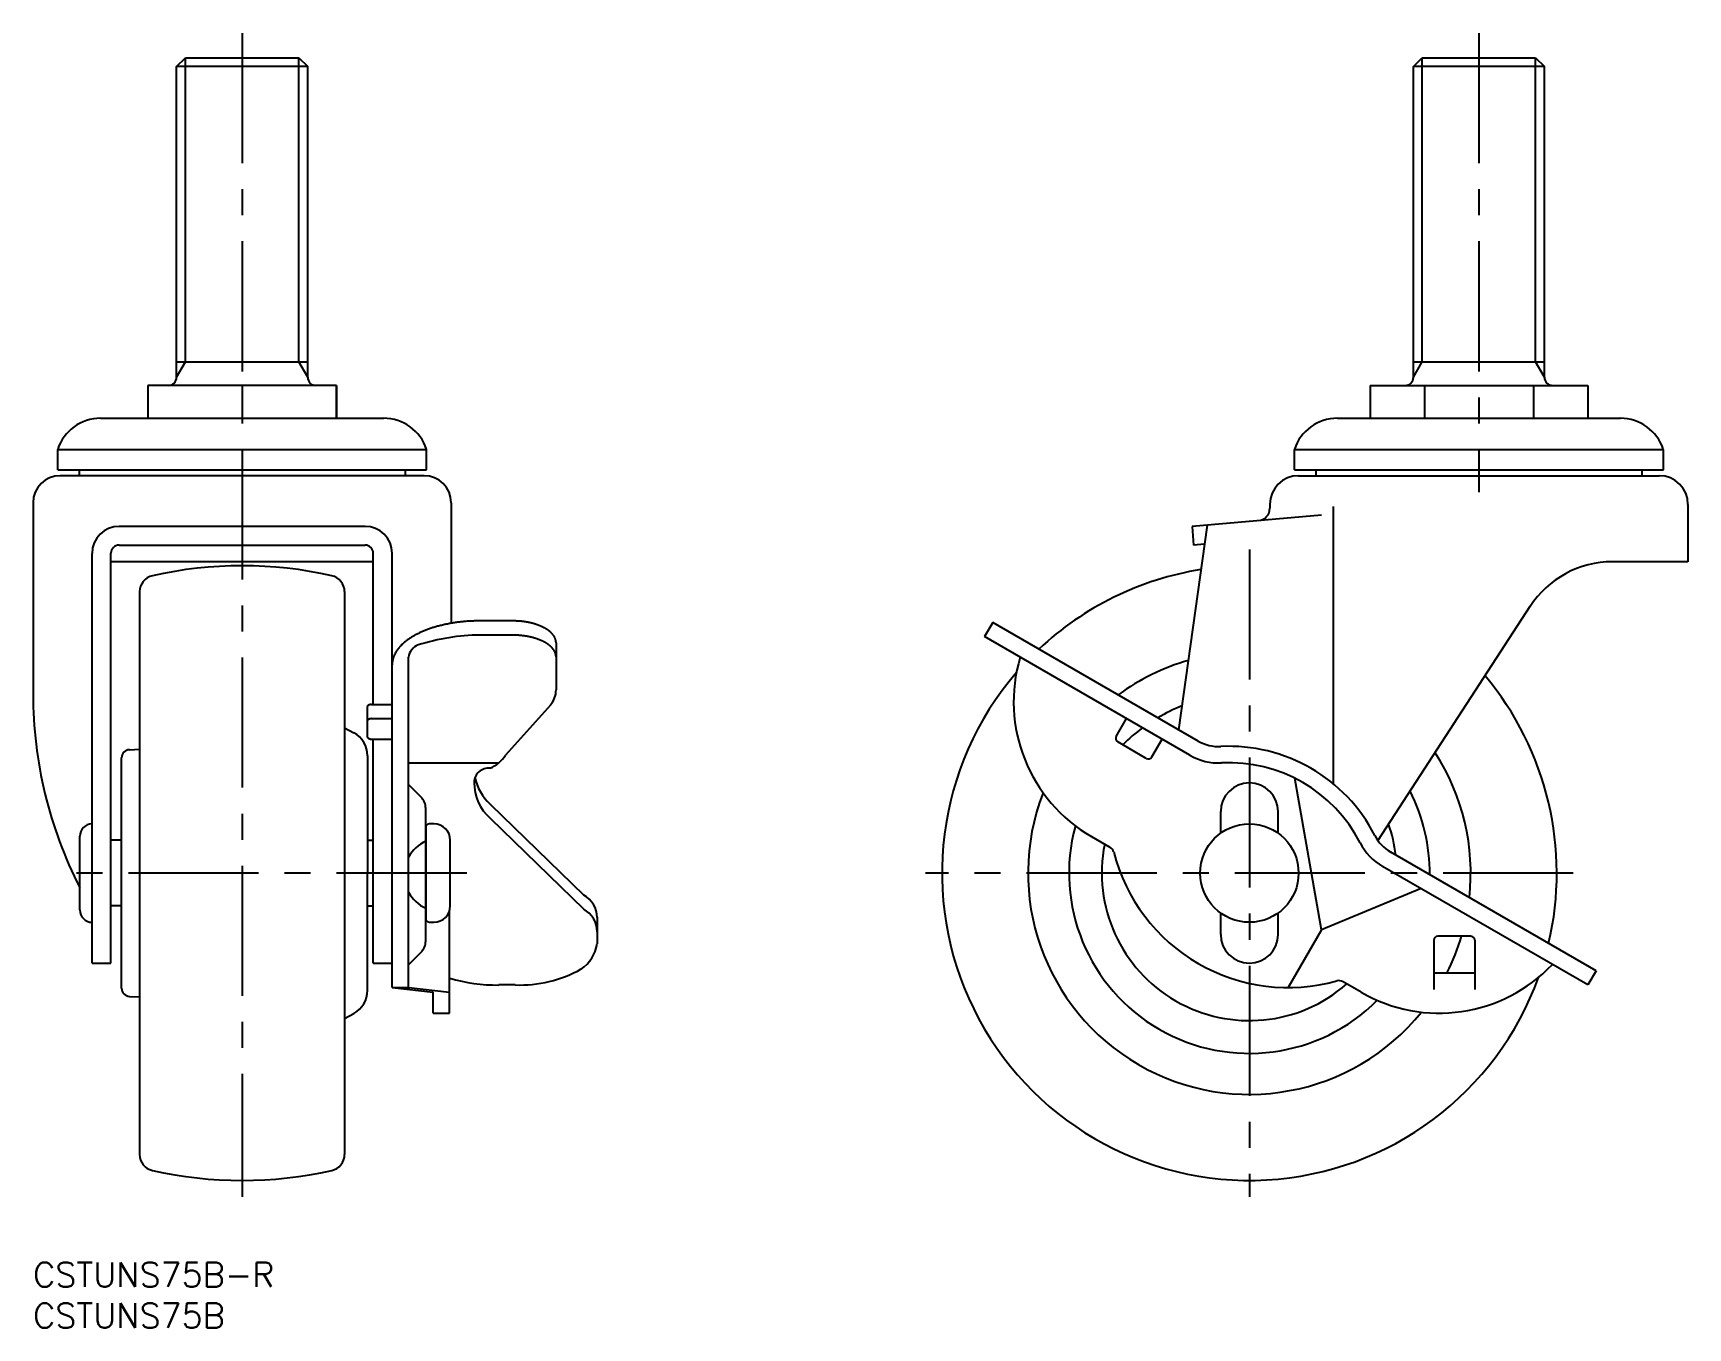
# Model space of a CAD drawing. Extents: x 0 to 204, y -8 to 238.
# Drawn here: x 0 to 201.9, y -8 to 150 of the extents above; entities that cross this region are included whole.
import ezdxf

# ---------------------------------------------------------------- set-up
doc = ezdxf.new("R2010")
doc.units = 0
doc.header["$LTSCALE"] = 0.5
doc.linetypes.add('CENTER', pattern=[50.8, 31.75, -6.35, 6.35, -6.35])
doc.layers.get('0').update_dxf_attribs({"linetype": 'CONTINUOUS'})
for name, color, linetype in [('MSM_CENTER', 1, 'CENTER'), ('MSM_CONTINUOUS', 7, 'CONTINUOUS'), ('MSM_DIMENSION', 2, 'CONTINUOUS'), ('MSM_NARROW', 5, 'CONTINUOUS'), ('MSM_PART_NUMBER', 7, 'CONTINUOUS')]:
    doc.layers.add(name, color=color, linetype=linetype)
doc.styles.get("Standard").update_dxf_attribs({"font": 'txt.shx', "height": 3, "bigfont": 'bigfont.shx'})

# ---------------------------------------------------------------- blocks, each defined once
blk = doc.blocks.new('*U3')
at = {"layer": 'MSM_PART_NUMBER'}
blk.add_text('CSTUNS75B-R', height=3, dxfattribs=at).set_placement((0, -3))
blk = doc.blocks.new('*U4')
at = {"layer": 'MSM_PART_NUMBER'}
blk.add_text('CSTUNS75B', height=3, dxfattribs=at).set_placement((0, -8))

msp = doc.modelspace()

# ---------------------------------------------------------------- linework, layer by layer
msp.add_line((37, 103), (37, 107))
at = {"layer": 'MSM_CENTER', "linetype": 'CENTER'}
for p, q in [((25.5, 150), (25.5, 8)), ((176.38, 150), (176.38, 93.99)), ((148.38, 87), (148.38, 8)), ((52.9, 47.5), (3.7, 47.5)), ((187.88, 47.5), (108.88, 47.5))]:
    msp.add_line(p, q, dxfattribs=at)
at = {"layer": 'MSM_CONTINUOUS'}
for p, q in [((17.5, 145.92), (18.58, 147)), ((17.5, 108), (17.5, 145.92)), ((33.5, 145.92), (17.5, 145.92)), ((18.58, 147), (32.42, 147)), ((32.42, 147), (33.5, 145.92)), ((33.5, 108), (33.5, 145.92)), ((168.38, 145.92), (169.46, 147)), ((168.38, 108), (168.38, 145.92)), ((184.38, 145.92), (168.38, 145.92)), ((169.46, 147), (183.29, 147)), ((183.29, 147), (184.38, 145.92)), ((184.38, 108), (184.38, 145.92)), ((163.1, 107), (189.65, 107)), ((201.88, 92.49), (201.88, 85.49)), ((58.44, 78.28), (54.51, 78.28)), ((58.44, 76.54), (54.51, 76.54)), ((68.8, 42.11), (68.8, 38.85))]:
    msp.add_line(p, q, dxfattribs=at)
at = {"layer": 'MSM_CONTINUOUS', "linetype": 'CONTINUOUS'}
for p, q in [((17.5, 109.87), (33.5, 109.87)), ((168.38, 109.87), (184.38, 109.87)), ((37, 107), (14, 107)), ((14, 107), (14, 103)), ((25.5, 107), (25.5, 103)), ((37, 107), (37, 103)), ((163.1, 107), (163.1, 103)), ((169.74, 107), (169.74, 103)), ((183.02, 107), (183.02, 103)), ((189.65, 107), (189.65, 103)), ((8.23, 103), (42.77, 103)), ((159.11, 103), (193.64, 103)), ((3, 99.2), (48, 99.2)), ((3, 96.7), (3, 99.2)), ((48, 96.7), (48, 99.2)), ((153.88, 99.2), (198.88, 99.2)), ((153.88, 96.7), (153.88, 99.2)), ((198.88, 96.7), (198.88, 99.2)), ((3, 96.7), (48, 96.7)), ((47.7, 95.99), (3.3, 95.99)), ((5.62, 96.7), (5.62, 95.99)), ((45.38, 96.7), (45.38, 95.99)), ((153.88, 96.7), (198.88, 96.7)), ((154.38, 95.99), (198.38, 95.99)), ((156.49, 96.7), (156.49, 95.99)), ((196.26, 96.7), (196.26, 95.99)), ((0, 92.69), (0, 69.34)), ((51, 92.69), (51, 78.06)), ((157.19, 91.19), (141.38, 89.81)), ((150.88, 92.49), (150.88, 92.01)), ((158.62, 92.24), (158.62, 58.39)), ((40.5, 89.81), (10.5, 89.81)), ((143.24, 89.97), (139.73, 65)), ((141.38, 89.81), (141.58, 87.52)), ((10.5, 87.52), (40.5, 87.52)), ((142.91, 87.63), (141.58, 87.52)), ((7.2, 36.5), (7.2, 86.51)), ((9.5, 36.5), (9.5, 86.52)), ((41.5, 85.49), (9.5, 85.49)), ((41.5, 68.08), (41.5, 86.52)), ((43.8, 36.5), (43.8, 86.51)), ((201.88, 85.49), (192.68, 85.49)), ((13, 81.84), (13, 13.16)), ((38, 81.84), (38, 13.16)), ((182.61, 80.03), (164.06, 51.46)), ((117.07, 78.08), (116.07, 76.35)), ((142.13, 63.61), (117.07, 78.08)), ((63.8, 75.6), (63.8, 69.85)), ((141.13, 61.88), (116.07, 76.35)), ((43.8, 33.53), (43.8, 73.85)), ((45.8, 33.53), (45.8, 73.85)), ((40.8, 64.1), (40.8, 67.83)), ((41.3, 68.08), (43.8, 68.08)), ((63.1, 68.01), (57.64, 61.88)), ((38, 65.23), (39.12, 64.62)), ((41.3, 66.35), (43.8, 66.35)), ((132.14, 64.18), (133.39, 66.35)), ((11.75, 62.55), (13, 62.62)), ((41.3, 63.85), (43.8, 63.85)), ((41.5, 36.5), (41.5, 63.85)), ((135.79, 61.5), (132.32, 63.5)), ((136.47, 61.68), (137.72, 63.85)), ((10.8, 33.45), (10.8, 61.55)), ((40.8, 61.81), (40.8, 47.5)), ((45.8, 60.94), (56.78, 60.94)), ((157.18, 40.56), (153.92, 59.08)), ((45.8, 58.3), (47.31, 56.79)), ((47.9, 39.23), (47.9, 55.38)), ((55.76, 55.93), (67.17, 44.82)), ((144.88, 52.37), (144.88, 55)), ((151.88, 52.37), (151.88, 55)), ((47.9, 53.1), (47.9, 41.9)), ((48.9, 53.5), (48.3, 53.5)), ((55.76, 54.2), (67.17, 43.08)), ((5.7, 43), (5.7, 52)), ((10.8, 51.5), (9.5, 51.5)), ((40.8, 51.5), (41.5, 51.5)), ((50.9, 43.5), (50.9, 51.5)), ((129.12, 51.95), (131.35, 50.67)), ((190.68, 35.58), (165.62, 50.05)), ((40.8, 33.19), (40.8, 47.5)), ((189.68, 33.85), (164.62, 48.32)), ((169.33, 45.6), (157.18, 40.56)), ((10.8, 43.5), (9.5, 43.5)), ((40.8, 43.5), (41.5, 43.5)), ((50.8, 30.41), (50.8, 42.88)), ((144.88, 40), (144.88, 42.63)), ((151.88, 40), (151.88, 42.63)), ((48.3, 41.5), (48.9, 41.5)), ((157.18, 40.56), (153.13, 33.53)), ((170.88, 39.3), (170.88, 33.3)), ((175.38, 39.8), (171.38, 39.8)), ((175.88, 39.3), (175.88, 33.3)), ((7.2, 36.5), (9.5, 36.5)), ((41.5, 36.5), (43.8, 36.5)), ((45.8, 36.3), (47.31, 37.82)), ((175.88, 35.3), (170.88, 35.3)), ((190.68, 35.58), (189.68, 33.85)), ((11.75, 32.45), (13, 32.38)), ((43.8, 33.53), (45.8, 33.53)), ((43.8, 33.53), (48.8, 32.95)), ((45.8, 33.53), (50.8, 32.95)), ((48.8, 30.41), (48.8, 32.95)), ((58.8, 33.85), (56.8, 33.85)), ((162.03, 32.95), (159.8, 34.24)), ((38, 29.77), (39.12, 30.38)), ((48.8, 30.41), (50.8, 30.41))]:
    msp.add_line(p, q, dxfattribs=at)
at = {"layer": 'MSM_CONTINUOUS'}
for points in [[(54.51, 78.28, 0), (54.38, 78.28, 0), (54.25, 78.27, 0), (54.12, 78.27, 0), (53.99, 78.27, 0), (53.86, 78.27, 0), (53.73, 78.26, 0), (53.59, 78.26, 0), (53.46, 78.25, 0), (53.33, 78.24, 0), (53.2, 78.24, 0), (53.07, 78.23, 0), (52.94, 78.22, 0), (52.81, 78.21, 0), (52.68, 78.2, 0), (52.55, 78.19, 0), (52.42, 78.17, 0), (52.3, 78.16, 0), (52.17, 78.15, 0), (52.04, 78.13, 0), (51.91, 78.12, 0), (51.78, 78.1, 0), (51.66, 78.08, 0), (51.53, 78.06, 0), (51.4, 78.05, 0), (51.28, 78.03, 0), (51.15, 78.01, 0), (51.03, 77.98, 0), (50.9, 77.96, 0), (50.78, 77.94, 0), (50.66, 77.92, 0), (50.54, 77.89, 0), (50.41, 77.87, 0), (50.29, 77.84, 0), (50.17, 77.82, 0), (50.05, 77.79, 0), (49.93, 77.76, 0), (49.81, 77.73, 0), (49.7, 77.7, 0), (49.58, 77.67, 0), (49.46, 77.64, 0), (49.35, 77.61, 0), (49.23, 77.58, 0), (49.12, 77.55, 0), (49.01, 77.51, 0), (48.89, 77.48, 0), (48.78, 77.45, 0), (48.67, 77.41, 0), (48.56, 77.37, 0), (48.45, 77.34, 0), (48.34, 77.3, 0), (48.24, 77.26, 0), (48.13, 77.22, 0), (48.03, 77.18, 0), (47.92, 77.14, 0), (47.82, 77.1, 0), (47.72, 77.06, 0), (47.62, 77.02, 0), (47.52, 76.98, 0), (47.42, 76.93, 0), (47.32, 76.89, 0), (47.22, 76.84, 0), (47.13, 76.8, 0), (47.03, 76.75, 0), (46.94, 76.71, 0), (46.85, 76.66, 0), (46.75, 76.61, 0), (46.66, 76.57, 0), (46.58, 76.52, 0), (46.49, 76.47, 0), (46.4, 76.42, 0), (46.32, 76.37, 0), (46.23, 76.32, 0), (46.15, 76.27, 0), (46.07, 76.22, 0), (45.99, 76.16, 0), (45.91, 76.11, 0), (45.83, 76.06, 0), (45.75, 76, 0), (45.68, 75.95, 0), (45.61, 75.9, 0), (45.53, 75.84, 0), (45.46, 75.79, 0), (45.39, 75.73, 0), (45.32, 75.67, 0), (45.26, 75.62, 0), (45.19, 75.56, 0), (45.13, 75.5, 0), (45.07, 75.44, 0), (45, 75.39, 0), (44.94, 75.33, 0), (44.89, 75.27, 0), (44.83, 75.21, 0), (44.77, 75.15, 0), (44.72, 75.09, 0), (44.67, 75.03, 0), (44.62, 74.97, 0), (44.57, 74.91, 0), (44.52, 74.85, 0), (44.47, 74.79, 0), (44.43, 74.72, 0), (44.38, 74.66, 0), (44.34, 74.6, 0), (44.3, 74.54, 0), (44.26, 74.47, 0), (44.22, 74.41, 0), (44.19, 74.35, 0), (44.15, 74.28, 0), (44.12, 74.22, 0), (44.09, 74.16, 0), (44.06, 74.09, 0), (44.03, 74.03, 0), (44.01, 73.96, 0), (43.98, 73.9, 0), (43.96, 73.83, 0), (43.94, 73.77, 0), (43.92, 73.71, 0), (43.9, 73.64, 0), (43.88, 73.57, 0), (43.87, 73.51, 0), (43.85, 73.44, 0), (43.84, 73.38, 0), (43.83, 73.31, 0), (43.82, 73.25, 0), (43.81, 73.18, 0), (43.81, 73.12, 0), (43.8, 73.05, 0), (43.8, 72.98, 0), (43.8, 72.92, 0)], [(63.8, 75.6, 0), (63.8, 75.63, 0), (63.8, 75.66, 0), (63.8, 75.7, 0), (63.79, 75.73, 0), (63.79, 75.76, 0), (63.79, 75.79, 0), (63.78, 75.83, 0), (63.77, 75.86, 0), (63.77, 75.89, 0), (63.76, 75.93, 0), (63.75, 75.96, 0), (63.74, 75.99, 0), (63.73, 76.02, 0), (63.72, 76.06, 0), (63.71, 76.09, 0), (63.7, 76.12, 0), (63.68, 76.15, 0), (63.67, 76.18, 0), (63.66, 76.22, 0), (63.64, 76.25, 0), (63.62, 76.28, 0), (63.61, 76.31, 0), (63.59, 76.34, 0), (63.57, 76.38, 0), (63.55, 76.41, 0), (63.53, 76.44, 0), (63.51, 76.47, 0), (63.49, 76.5, 0), (63.46, 76.53, 0), (63.44, 76.56, 0), (63.42, 76.59, 0), (63.39, 76.62, 0), (63.37, 76.65, 0), (63.34, 76.68, 0), (63.31, 76.71, 0), (63.29, 76.74, 0), (63.26, 76.77, 0), (63.23, 76.8, 0), (63.2, 76.83, 0), (63.17, 76.86, 0), (63.14, 76.89, 0), (63.1, 76.92, 0), (63.07, 76.95, 0), (63.04, 76.97, 0), (63, 77, 0), (62.97, 77.03, 0), (62.93, 77.06, 0), (62.9, 77.09, 0), (62.86, 77.11, 0), (62.82, 77.14, 0), (62.78, 77.17, 0), (62.75, 77.19, 0), (62.71, 77.22, 0), (62.67, 77.25, 0), (62.63, 77.27, 0), (62.58, 77.3, 0), (62.54, 77.32, 0), (62.5, 77.35, 0), (62.46, 77.37, 0), (62.41, 77.4, 0), (62.37, 77.42, 0), (62.32, 77.44, 0), (62.28, 77.47, 0), (62.23, 77.49, 0), (62.18, 77.51, 0), (62.14, 77.54, 0), (62.09, 77.56, 0), (62.04, 77.58, 0), (61.99, 77.6, 0), (61.94, 77.63, 0), (61.89, 77.65, 0), (61.84, 77.67, 0), (61.79, 77.69, 0), (61.74, 77.71, 0), (61.69, 77.73, 0), (61.63, 77.75, 0), (61.58, 77.77, 0), (61.53, 77.79, 0), (61.47, 77.81, 0), (61.42, 77.82, 0), (61.36, 77.84, 0), (61.31, 77.86, 0), (61.25, 77.88, 0), (61.2, 77.9, 0), (61.14, 77.91, 0), (61.08, 77.93, 0), (61.03, 77.94, 0), (60.97, 77.96, 0), (60.91, 77.98, 0), (60.85, 77.99, 0), (60.79, 78, 0), (60.73, 78.02, 0), (60.67, 78.03, 0), (60.61, 78.05, 0), (60.55, 78.06, 0), (60.49, 78.07, 0), (60.43, 78.08, 0), (60.37, 78.1, 0), (60.31, 78.11, 0), (60.25, 78.12, 0), (60.19, 78.13, 0), (60.12, 78.14, 0), (60.06, 78.15, 0), (60, 78.16, 0), (59.93, 78.17, 0), (59.87, 78.18, 0), (59.81, 78.19, 0), (59.74, 78.2, 0), (59.68, 78.2, 0), (59.62, 78.21, 0), (59.55, 78.22, 0), (59.49, 78.22, 0), (59.42, 78.23, 0), (59.36, 78.24, 0), (59.29, 78.24, 0), (59.23, 78.25, 0), (59.16, 78.25, 0), (59.1, 78.26, 0), (59.03, 78.26, 0), (58.97, 78.26, 0), (58.9, 78.27, 0), (58.84, 78.27, 0), (58.77, 78.27, 0), (58.71, 78.27, 0), (58.64, 78.27, 0), (58.57, 78.28, 0), (58.51, 78.28, 0), (58.44, 78.28, 0)], [(63.8, 73.87, 0), (63.8, 73.9, 0), (63.8, 73.93, 0), (63.8, 73.96, 0), (63.79, 74, 0), (63.79, 74.03, 0), (63.79, 74.06, 0), (63.78, 74.1, 0), (63.77, 74.13, 0), (63.77, 74.16, 0), (63.76, 74.19, 0), (63.75, 74.23, 0), (63.74, 74.26, 0), (63.73, 74.29, 0), (63.72, 74.32, 0), (63.71, 74.36, 0), (63.7, 74.39, 0), (63.68, 74.42, 0), (63.67, 74.45, 0), (63.66, 74.48, 0), (63.64, 74.52, 0), (63.62, 74.55, 0), (63.61, 74.58, 0), (63.59, 74.61, 0), (63.57, 74.64, 0), (63.55, 74.67, 0), (63.53, 74.71, 0), (63.51, 74.74, 0), (63.49, 74.77, 0), (63.46, 74.8, 0), (63.44, 74.83, 0), (63.42, 74.86, 0), (63.39, 74.89, 0), (63.37, 74.92, 0), (63.34, 74.95, 0), (63.31, 74.98, 0), (63.29, 75.01, 0), (63.26, 75.04, 0), (63.23, 75.07, 0), (63.2, 75.1, 0), (63.17, 75.13, 0), (63.14, 75.16, 0), (63.1, 75.19, 0), (63.07, 75.21, 0), (63.04, 75.24, 0), (63, 75.27, 0), (62.97, 75.3, 0), (62.93, 75.33, 0), (62.9, 75.35, 0), (62.86, 75.38, 0), (62.82, 75.41, 0), (62.78, 75.43, 0), (62.75, 75.46, 0), (62.71, 75.49, 0), (62.67, 75.51, 0), (62.63, 75.54, 0), (62.58, 75.56, 0), (62.54, 75.59, 0), (62.5, 75.62, 0), (62.46, 75.64, 0), (62.41, 75.66, 0), (62.37, 75.69, 0), (62.32, 75.71, 0), (62.28, 75.74, 0), (62.23, 75.76, 0), (62.18, 75.78, 0), (62.14, 75.81, 0), (62.09, 75.83, 0), (62.04, 75.85, 0), (61.99, 75.87, 0), (61.94, 75.89, 0), (61.89, 75.92, 0), (61.84, 75.94, 0), (61.79, 75.96, 0), (61.74, 75.98, 0), (61.69, 76, 0), (61.63, 76.02, 0), (61.58, 76.04, 0), (61.53, 76.06, 0), (61.47, 76.07, 0), (61.42, 76.09, 0), (61.36, 76.11, 0), (61.31, 76.13, 0), (61.25, 76.15, 0), (61.2, 76.16, 0), (61.14, 76.18, 0), (61.08, 76.2, 0), (61.03, 76.21, 0), (60.97, 76.23, 0), (60.91, 76.24, 0), (60.85, 76.26, 0), (60.79, 76.27, 0), (60.73, 76.29, 0), (60.67, 76.3, 0), (60.61, 76.31, 0), (60.55, 76.33, 0), (60.49, 76.34, 0), (60.43, 76.35, 0), (60.37, 76.36, 0), (60.31, 76.38, 0), (60.25, 76.39, 0), (60.19, 76.4, 0), (60.12, 76.41, 0), (60.06, 76.42, 0), (60, 76.43, 0), (59.93, 76.44, 0), (59.87, 76.45, 0), (59.81, 76.46, 0), (59.74, 76.46, 0), (59.68, 76.47, 0), (59.62, 76.48, 0), (59.55, 76.49, 0), (59.49, 76.49, 0), (59.42, 76.5, 0), (59.36, 76.5, 0), (59.29, 76.51, 0), (59.23, 76.52, 0), (59.16, 76.52, 0), (59.1, 76.52, 0), (59.03, 76.53, 0), (58.97, 76.53, 0), (58.9, 76.53, 0), (58.84, 76.54, 0), (58.77, 76.54, 0), (58.71, 76.54, 0), (58.64, 76.54, 0), (58.57, 76.54, 0), (58.51, 76.54, 0), (58.44, 76.54, 0)], [(41.3, 68.08, 0), (41.29, 68.08, 0), (41.29, 68.08, 0), (41.28, 68.08, 0), (41.28, 68.08, 0), (41.27, 68.08, 0), (41.26, 68.08, 0), (41.26, 68.08, 0), (41.25, 68.08, 0), (41.24, 68.08, 0), (41.24, 68.08, 0), (41.23, 68.08, 0), (41.23, 68.08, 0), (41.22, 68.08, 0), (41.21, 68.08, 0), (41.21, 68.08, 0), (41.2, 68.08, 0), (41.2, 68.07, 0), (41.19, 68.07, 0), (41.18, 68.07, 0), (41.18, 68.07, 0), (41.17, 68.07, 0), (41.17, 68.07, 0), (41.16, 68.07, 0), (41.15, 68.07, 0), (41.15, 68.07, 0), (41.14, 68.07, 0), (41.14, 68.07, 0), (41.13, 68.07, 0), (41.13, 68.06, 0), (41.12, 68.06, 0), (41.11, 68.06, 0), (41.11, 68.06, 0), (41.1, 68.06, 0), (41.1, 68.06, 0), (41.09, 68.06, 0), (41.09, 68.06, 0), (41.08, 68.05, 0), (41.08, 68.05, 0), (41.07, 68.05, 0), (41.06, 68.05, 0), (41.06, 68.05, 0), (41.05, 68.05, 0), (41.05, 68.05, 0), (41.04, 68.04, 0), (41.04, 68.04, 0), (41.03, 68.04, 0), (41.03, 68.04, 0), (41.02, 68.04, 0), (41.02, 68.04, 0), (41.01, 68.03, 0), (41.01, 68.03, 0), (41, 68.03, 0), (41, 68.03, 0), (40.99, 68.03, 0), (40.99, 68.03, 0), (40.98, 68.02, 0), (40.98, 68.02, 0), (40.97, 68.02, 0), (40.97, 68.02, 0), (40.96, 68.02, 0), (40.96, 68.01, 0), (40.96, 68.01, 0), (40.95, 68.01, 0), (40.95, 68.01, 0), (40.94, 68, 0), (40.94, 68, 0), (40.93, 68, 0), (40.93, 68, 0), (40.93, 68, 0), (40.92, 67.99, 0), (40.92, 67.99, 0), (40.91, 67.99, 0), (40.91, 67.99, 0), (40.91, 67.98, 0), (40.9, 67.98, 0), (40.9, 67.98, 0), (40.89, 67.98, 0), (40.89, 67.97, 0), (40.89, 67.97, 0), (40.88, 67.97, 0), (40.88, 67.97, 0), (40.88, 67.96, 0), (40.87, 67.96, 0), (40.87, 67.96, 0), (40.87, 67.96, 0), (40.87, 67.95, 0), (40.86, 67.95, 0), (40.86, 67.95, 0), (40.86, 67.95, 0), (40.85, 67.94, 0), (40.85, 67.94, 0), (40.85, 67.94, 0), (40.85, 67.93, 0), (40.84, 67.93, 0), (40.84, 67.93, 0), (40.84, 67.93, 0), (40.84, 67.92, 0), (40.83, 67.92, 0), (40.83, 67.92, 0), (40.83, 67.91, 0), (40.83, 67.91, 0), (40.83, 67.91, 0), (40.82, 67.91, 0), (40.82, 67.9, 0), (40.82, 67.9, 0), (40.82, 67.9, 0), (40.82, 67.89, 0), (40.81, 67.89, 0), (40.81, 67.89, 0), (40.81, 67.88, 0), (40.81, 67.88, 0), (40.81, 67.88, 0), (40.81, 67.88, 0), (40.81, 67.87, 0), (40.81, 67.87, 0), (40.81, 67.87, 0), (40.8, 67.86, 0), (40.8, 67.86, 0), (40.8, 67.86, 0), (40.8, 67.85, 0), (40.8, 67.85, 0), (40.8, 67.85, 0), (40.8, 67.85, 0), (40.8, 67.84, 0), (40.8, 67.84, 0), (40.8, 67.84, 0), (40.8, 67.83, 0), (40.8, 67.83, 0)], [(41.3, 66.35, 0), (41.29, 66.35, 0), (41.29, 66.35, 0), (41.28, 66.35, 0), (41.28, 66.35, 0), (41.27, 66.35, 0), (41.26, 66.35, 0), (41.26, 66.35, 0), (41.25, 66.35, 0), (41.24, 66.35, 0), (41.24, 66.35, 0), (41.23, 66.35, 0), (41.23, 66.35, 0), (41.22, 66.34, 0), (41.21, 66.34, 0), (41.21, 66.34, 0), (41.2, 66.34, 0), (41.2, 66.34, 0), (41.19, 66.34, 0), (41.18, 66.34, 0), (41.18, 66.34, 0), (41.17, 66.34, 0), (41.17, 66.34, 0), (41.16, 66.34, 0), (41.15, 66.34, 0), (41.15, 66.34, 0), (41.14, 66.34, 0), (41.14, 66.33, 0), (41.13, 66.33, 0), (41.13, 66.33, 0), (41.12, 66.33, 0), (41.11, 66.33, 0), (41.11, 66.33, 0), (41.1, 66.33, 0), (41.1, 66.33, 0), (41.09, 66.33, 0), (41.09, 66.32, 0), (41.08, 66.32, 0), (41.08, 66.32, 0), (41.07, 66.32, 0), (41.06, 66.32, 0), (41.06, 66.32, 0), (41.05, 66.32, 0), (41.05, 66.31, 0), (41.04, 66.31, 0), (41.04, 66.31, 0), (41.03, 66.31, 0), (41.03, 66.31, 0), (41.02, 66.31, 0), (41.02, 66.3, 0), (41.01, 66.3, 0), (41.01, 66.3, 0), (41, 66.3, 0), (41, 66.3, 0), (40.99, 66.3, 0), (40.99, 66.29, 0), (40.98, 66.29, 0), (40.98, 66.29, 0), (40.97, 66.29, 0), (40.97, 66.29, 0), (40.96, 66.28, 0), (40.96, 66.28, 0), (40.96, 66.28, 0), (40.95, 66.28, 0), (40.95, 66.27, 0), (40.94, 66.27, 0), (40.94, 66.27, 0), (40.93, 66.27, 0), (40.93, 66.27, 0), (40.93, 66.26, 0), (40.92, 66.26, 0), (40.92, 66.26, 0), (40.91, 66.26, 0), (40.91, 66.25, 0), (40.91, 66.25, 0), (40.9, 66.25, 0), (40.9, 66.25, 0), (40.89, 66.24, 0), (40.89, 66.24, 0), (40.89, 66.24, 0), (40.88, 66.24, 0), (40.88, 66.23, 0), (40.88, 66.23, 0), (40.87, 66.23, 0), (40.87, 66.23, 0), (40.87, 66.22, 0), (40.87, 66.22, 0), (40.86, 66.22, 0), (40.86, 66.22, 0), (40.86, 66.21, 0), (40.85, 66.21, 0), (40.85, 66.21, 0), (40.85, 66.2, 0), (40.85, 66.2, 0), (40.84, 66.2, 0), (40.84, 66.2, 0), (40.84, 66.19, 0), (40.84, 66.19, 0), (40.83, 66.19, 0), (40.83, 66.19, 0), (40.83, 66.18, 0), (40.83, 66.18, 0), (40.83, 66.18, 0), (40.82, 66.17, 0), (40.82, 66.17, 0), (40.82, 66.17, 0), (40.82, 66.16, 0), (40.82, 66.16, 0), (40.81, 66.16, 0), (40.81, 66.16, 0), (40.81, 66.15, 0), (40.81, 66.15, 0), (40.81, 66.15, 0), (40.81, 66.14, 0), (40.81, 66.14, 0), (40.81, 66.14, 0), (40.81, 66.13, 0), (40.8, 66.13, 0), (40.8, 66.13, 0), (40.8, 66.13, 0), (40.8, 66.12, 0), (40.8, 66.12, 0), (40.8, 66.12, 0), (40.8, 66.11, 0), (40.8, 66.11, 0), (40.8, 66.11, 0), (40.8, 66.1, 0), (40.8, 66.1, 0), (40.8, 66.1, 0)], [(40.8, 64.1, 0), (40.8, 64.09, 0), (40.8, 64.09, 0), (40.8, 64.09, 0), (40.8, 64.09, 0), (40.8, 64.08, 0), (40.8, 64.08, 0), (40.8, 64.08, 0), (40.8, 64.07, 0), (40.8, 64.07, 0), (40.8, 64.07, 0), (40.8, 64.06, 0), (40.81, 64.06, 0), (40.81, 64.06, 0), (40.81, 64.06, 0), (40.81, 64.05, 0), (40.81, 64.05, 0), (40.81, 64.05, 0), (40.81, 64.04, 0), (40.81, 64.04, 0), (40.81, 64.04, 0), (40.82, 64.03, 0), (40.82, 64.03, 0), (40.82, 64.03, 0), (40.82, 64.03, 0), (40.82, 64.02, 0), (40.83, 64.02, 0), (40.83, 64.02, 0), (40.83, 64.01, 0), (40.83, 64.01, 0), (40.83, 64.01, 0), (40.84, 64.01, 0), (40.84, 64, 0), (40.84, 64, 0), (40.84, 64, 0), (40.85, 63.99, 0), (40.85, 63.99, 0), (40.85, 63.99, 0), (40.85, 63.99, 0), (40.86, 63.98, 0), (40.86, 63.98, 0), (40.86, 63.98, 0), (40.87, 63.97, 0), (40.87, 63.97, 0), (40.87, 63.97, 0), (40.87, 63.97, 0), (40.88, 63.96, 0), (40.88, 63.96, 0), (40.88, 63.96, 0), (40.89, 63.96, 0), (40.89, 63.95, 0), (40.89, 63.95, 0), (40.9, 63.95, 0), (40.9, 63.95, 0), (40.91, 63.94, 0), (40.91, 63.94, 0), (40.91, 63.94, 0), (40.92, 63.94, 0), (40.92, 63.93, 0), (40.93, 63.93, 0), (40.93, 63.93, 0), (40.93, 63.93, 0), (40.94, 63.93, 0), (40.94, 63.92, 0), (40.95, 63.92, 0), (40.95, 63.92, 0), (40.96, 63.92, 0), (40.96, 63.91, 0), (40.96, 63.91, 0), (40.97, 63.91, 0), (40.97, 63.91, 0), (40.98, 63.91, 0), (40.98, 63.9, 0), (40.99, 63.9, 0), (40.99, 63.9, 0), (41, 63.9, 0), (41, 63.9, 0), (41.01, 63.9, 0), (41.01, 63.89, 0), (41.02, 63.89, 0), (41.02, 63.89, 0), (41.03, 63.89, 0), (41.03, 63.89, 0), (41.04, 63.89, 0), (41.04, 63.88, 0), (41.05, 63.88, 0), (41.05, 63.88, 0), (41.06, 63.88, 0), (41.06, 63.88, 0), (41.07, 63.88, 0), (41.08, 63.87, 0), (41.08, 63.87, 0), (41.09, 63.87, 0), (41.09, 63.87, 0), (41.1, 63.87, 0), (41.1, 63.87, 0), (41.11, 63.87, 0), (41.11, 63.87, 0), (41.12, 63.86, 0), (41.13, 63.86, 0), (41.13, 63.86, 0), (41.14, 63.86, 0), (41.14, 63.86, 0), (41.15, 63.86, 0), (41.15, 63.86, 0), (41.16, 63.86, 0), (41.17, 63.86, 0), (41.17, 63.86, 0), (41.18, 63.86, 0), (41.18, 63.85, 0), (41.19, 63.85, 0), (41.2, 63.85, 0), (41.2, 63.85, 0), (41.21, 63.85, 0), (41.21, 63.85, 0), (41.22, 63.85, 0), (41.23, 63.85, 0), (41.23, 63.85, 0), (41.24, 63.85, 0), (41.24, 63.85, 0), (41.25, 63.85, 0), (41.26, 63.85, 0), (41.26, 63.85, 0), (41.27, 63.85, 0), (41.28, 63.85, 0), (41.28, 63.85, 0), (41.29, 63.85, 0), (41.29, 63.85, 0), (41.3, 63.85, 0)]]:
    msp.add_polyline3d(points, dxfattribs=at)
at = {"layer": 'MSM_CONTINUOUS', "linetype": 'CONTINUOUS'}
msp.add_circle((148.38, 47.5), 6, dxfattribs=at)
msp.add_circle((148.38, 47.5), 6, dxfattribs=at)
at = {"layer": 'MSM_CONTINUOUS', "color": 7, "linetype": 'CONTINUOUS'}
for centre, start, end in [((16.5, 108), 270, 0), ((34.5, 108), 180, 270), ((167.38, 108), 270, 0), ((185.38, 108), 180, 270)]:
    msp.add_arc(centre, 1, start, end, dxfattribs=at)
at = {"layer": 'MSM_CONTINUOUS', "linetype": 'CONTINUOUS'}
for centre, radius, start, end in [((8.23, 97.5), 5.5, 90, 161.9955), ((42.77, 97.5), 5.5, 18.0045, 90), ((159.11, 97.5), 5.5, 90, 161.9955), ((193.64, 97.5), 5.5, 18.0045, 90), ((3.3, 92.69), 3.3, 90, 180), ((47.7, 92.69), 3.3, 0, 90), ((154.38, 92.49), 3.5, 90, 180), ((198.38, 92.49), 3.5, 0, 90), ((149.38, 92.01), 1.5, 275, 0), ((10.5, 86.51), 3.3, 90, 180), ((40.5, 86.51), 3.3, 0, 90), ((10.5, 86.52), 1, 90, 180), ((40.5, 86.52), 1, 0, 90), ((25.5, 35), 50, 77.3644, 102.6356), ((192.68, 73.49), 12, 90, 147), ((15, 81.84), 2, 102.6356, 180), ((36, 81.84), 2, 0, 77.3644), ((148.38, 47.5), 37.5, 99.0583, 133.2138), ((138.62, 68.41), 19, 163.3911, 240), ((148.38, 47.5), 27, 106.0427, 126.3522), ((148.38, 47.5), 37.5, 139.2719, 340.1677), ((148.38, 47.5), 37.5, 346.7862, 39.9424), ((51.74, 69.34), 51.74, 180, 207.1464), ((61.04, 69.85), 2.76, 318.2653, 0), ((148.38, 47.5), 22, 112.0006, 120.5098), ((37.6, 61.81), 3.2, 0, 61.5941), ((148.38, 47.5), 22, 126.3364, 134.6329), ((132.57, 63.93), 0.5, 150, 240), ((144.63, 67.94), 5, 240, 272.8599), ((145.88, 42.97), 20, 27.1401, 92.8599), ((11.8, 61.55), 1, 93, 180), ((53.8, 64.52), 4.66, 294.7996, 325.4518), ((136.04, 61.93), 0.5, 240, 330), ((144.63, 67.94), 7, 240, 272.8599), ((145.88, 42.97), 18, 27.1401, 92.8599), ((148.38, 47.5), 27, 353.6478, 32.9579), ((55.54, 58.56), 1.74, 82.9935, 180), ((59.64, 58.56), 5.84, 180, 228.3093), ((59.64, 60.29), 5.84, 191.1034, 228.3093), ((45.9, 55.38), 2, 0, 45), ((148.38, 47.5), 27, 158.7377, 321.0623), ((148.38, 55), 3.5, 0, 180), ((148.38, 47.5), 22, 359.4902, 27), ((7.2, 52), 1.5, 90, 180), ((48.3, 53.1), 0.4, 90, 180), ((48.9, 51.5), 2, 0, 90), ((148.38, 47.5), 22, 164.8046, 315.1298), ((148.38, 47.5), 18, 6.9895, 19.3301), ((49.77, 47.3), 4.5, 114.479, 151.7046), ((148.38, 47.5), 18, 168.6953, 311.3047), ((130.85, 49.8), 1, 14.4258, 60), ((168.12, 54.38), 7, 207.1401, 240), ((168.12, 54.38), 5, 207.1401, 240), ((153.13, 55.53), 22, 194.4258, 285.5742), ((49.77, 47.3), 4.5, 208.2954, 245.521), ((65.69, 42.08), 3.11, 0, 61.576), ((7.2, 43), 1.5, 180, 270), ((48.9, 43.5), 2, 270, 0), ((65.69, 40.35), 3.11, 0, 61.576), ((48.3, 41.9), 0.4, 180, 270), ((45.9, 39.23), 2, 315, 0), ((148.38, 40), 3.5, 180, 0), ((171.38, 39.3), 0.5, 90, 180), ((148.38, 47.5), 27, 333.1464, 343.4384), ((175.38, 39.3), 0.5, 0, 90), ((171.53, 49.41), 19, 240, 316.6089), ((159.3, 33.38), 1, 60, 105.5742), ((11.8, 33.45), 1, 180, 267), ((37.6, 33.19), 3.2, 298.4059, 0), ((15, 13.16), 2, 180, 257.3644), ((36, 13.16), 2, 282.6356, 0), ((25.5, 60), 50, 257.3644, 282.6356)]:
    msp.add_arc(centre, radius, start, end, dxfattribs=at)
at = {"layer": 'MSM_CONTINUOUS'}
for centre, radius, start, end in [((47.68, 73.57), 1.9, 111.6658, 171.5133), ((54.91, 49.98), 26.57, 90.8478, 107.357), ((64.35, 39.52), 4.5, 303.9496, 351.3516), ((56.58, 54), 20.16, 253.3974, 270.6244), ((59.38, 49.12), 15.28, 267.8102, 299.3197)]:
    msp.add_arc(centre, radius, start, end, dxfattribs=at)
at = {"layer": 'MSM_NARROW'}
for p, q in [((18.58, 109.87), (18.58, 147)), ((32.42, 109.87), (32.42, 147)), ((169.46, 109.87), (169.46, 147)), ((183.29, 109.87), (183.29, 147))]:
    msp.add_line(p, q, dxfattribs=at)
at = {"layer": 'MSM_NARROW', "linetype": 'CONTINUOUS'}
for p, q in [((17.5, 108), (18.58, 109.87)), ((33.5, 108), (32.42, 109.87)), ((168.38, 108), (169.46, 109.87)), ((184.38, 108), (183.29, 109.87))]:
    msp.add_line(p, q, dxfattribs=at)

# ---------------------------------------------------------------- block references
at = {"layer": 'MSM_DIMENSION'}
for name in ['*U3', '*U4']:
    msp.add_blockref(name, (0, 0), dxfattribs=at)

doc.saveas('drawing.dxf')
